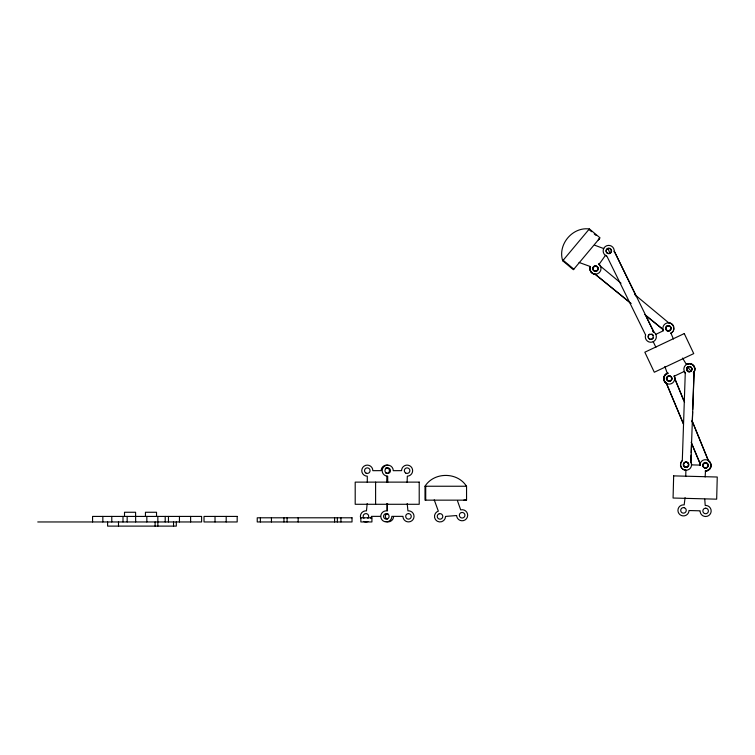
<?xml version="1.0" encoding="UTF-8"?>
<svg xmlns="http://www.w3.org/2000/svg" width="755" height="755" viewBox="0 0 755 755"><rect width="100%" height="100%" fill="white"/><g stroke="black" fill="none" stroke-linecap="round" stroke-linejoin="round"><path stroke-width="1.13" d="M685.748 476.481L685.889 470.252M705.132 476.981L705.51 470.761A5.54 5.54 0 0 0 710.965 465.637A5.54 5.54 0 0 0 706.34 459.757A5.54 5.54 0 0 0 700.074 463.853L699.932 465.089L691.599 464.891M691.127 455.038L690.882 462.051A5.54 5.54 0 0 1 689.107 469.308A5.54 5.54 0 0 1 681.718 468.091A5.54 5.54 0 0 1 682.303 460.625L685.276 372.932A5.54 5.54 0 0 1 684.436 371.753M691.212 452.707L691.495 444.525M692.269 422.328L692.637 411.815M692.722 409.474L694.024 372.092M367.194 503.566L366.468 510.88L365.316 510.861A5.54 5.54 0 0 0 360.748 518.374M387.608 503.566L386.871 510.88L385.73 510.861A5.54 5.54 0 0 0 380.784 516.486A5.54 5.54 0 0 0 385.965 521.894A5.54 5.54 0 0 0 391.798 517.213L391.817 516.363L402.991 516.363L403 517.118A5.54 5.54 0 0 0 408.757 521.894A5.54 5.54 0 0 0 414.023 516.571A5.54 5.54 0 0 0 409.172 510.871L407.936 510.88L407.2 503.557M685.087 497.62L684.172 504.916L683.02 504.869A5.54 5.54 0 0 0 677.933 510.361A5.54 5.54 0 0 0 682.964 515.901A5.54 5.54 0 0 0 688.928 511.371L688.966 510.531L700.14 510.824L700.121 511.579A5.54 5.54 0 0 0 705.755 516.505A5.54 5.54 0 0 0 711.153 511.324A5.54 5.54 0 0 0 706.463 505.491L705.217 505.463L704.755 499.178M603.755 248.574L594.865 245.281M606.265 249.745L606.048 250.434A2.765 2.765 0 0 0 607.001 253.038L607.615 253.425A2.765 2.765 0 0 0 609.729 253.51M599.13 238.92L599.574 238.382L598.243 239.977M425.008 486.239L466.552 486.239L466.552 500.15L425.008 500.15L425.008 486.239C434.05 471.818 457.445 471.818 466.486 486.239M562.711 260.796L589.362 228.925L600.027 237.844L573.385 269.714L562.711 260.796C557.454 244.611 572.46 226.66 589.325 228.973M597.205 270.649L597.63 270.158A2.492 2.492 0 0 0 596.167 266.355A2.492 2.492 0 0 0 593.09 269.035A2.492 2.492 0 0 0 596.658 271.007M687.399 366.996L688.003 366.609M655.897 334.314L663.418 330.728L662.994 329.567A5.54 5.54 0 0 1 666.778 323.065A5.54 5.54 0 0 1 673.554 326.33A5.54 5.54 0 0 1 670.846 333.342M670.969 333.276L673.432 339.004M387.796 513.626L387.353 513.693A2.765 2.765 0 0 0 387.353 519.044M465.146 500.15L465.844 500.15L463.768 500.15M380.35 516.363L371.413 516.363L371.394 517.213A5.54 5.54 0 0 1 370.988 518.6M37.75 521.96L201.604 521.96L201.604 516.42L92.572 516.42L92.572 521.96M386.909 476.178L386.692 482.407M579.085 262.466L590.391 266.553L590.033 267.685A5.54 5.54 0 0 0 597.394 273.839A5.54 5.54 0 0 0 599.045 264.392L605.472 255.322L606.444 255.936M631.18 303.51L595.015 274.074A5.54 5.54 0 0 1 590.155 266.751M644.742 314.552L662.824 329.265A5.54 5.54 0 0 0 663.286 330.643M630.444 303L595.185 274.301A5.54 5.54 0 0 1 590.127 269.837M646.724 316.241L662.994 329.491M621.035 283.229L600.367 266.109A5.54 5.54 0 0 0 598.488 263.948M634.502 294.393L668.807 322.895M588.909 229.463L591.58 231.7M594.242 233.927L596.025 235.409M563.164 260.248L573.838 269.176M687.777 367.298L691.052 371.054M682.558 358.087L686.352 364.382L687.465 363.844A5.54 5.54 0 0 1 693.317 372.81M434.229 499.867L438.344 511.163L437.239 511.616A5.54 5.54 0 0 0 437.239 521.214A5.54 5.54 0 0 0 445.554 516.42L456.633 515.533L456.784 516.675A5.54 5.54 0 0 0 463.57 520.591A5.54 5.54 0 0 0 467.487 513.806A5.54 5.54 0 0 0 460.701 509.889L457.53 500.952M653.905 332.125L614.306 251.283L636.333 296.451M646.11 316.392L653.821 332.143M645.582 334.927L606.897 256.171A5.54 5.54 0 0 1 603.368 249.414A5.54 5.54 0 0 1 609.936 245.526A5.54 5.54 0 0 1 614.155 251.887M653.217 341.675L655.897 347.3M607.926 248.574L609.927 253.104M683.501 423.98L666.363 383.125A5.54 5.54 0 0 1 664.409 381.03M691.165 442.251L700.178 463.749A5.54 5.54 0 0 0 699.942 465.184M683.539 424.253L666.41 383.408A5.54 5.54 0 0 1 668.099 373.31M691.655 443.61L700.225 464.032A5.54 5.54 0 0 0 699.989 465.457M684.558 402.377L674.838 378.623A5.54 5.54 0 0 0 674.187 375.83M692.071 420.733L708.416 460.673A5.54 5.54 0 0 1 705.283 470.912M683.719 400.49L674.876 378.897A5.54 5.54 0 0 0 674.234 376.103M692.109 421.007L708.454 460.956A5.54 5.54 0 0 1 705.33 471.186M664.844 366.458L667.316 373.395L666.259 373.857A5.54 5.54 0 0 0 664.202 381.058A5.54 5.54 0 0 0 671.195 383.738A5.54 5.54 0 0 0 674.47 377.009L674.13 376.235L684.228 371.46L684.549 372.139A5.54 5.54 0 0 0 685.493 373.234M386.796 503.557L387.523 510.88M387.711 482.417L387.683 476.178A5.54 5.54 0 0 1 382.181 470.61A5.54 5.54 0 0 1 387.749 465.108A5.54 5.54 0 0 1 393.261 470.676L401.584 470.648L401.707 469.421A5.54 5.54 0 0 1 407.851 465.155A5.54 5.54 0 0 1 412.636 470.912A5.54 5.54 0 0 1 407.322 476.178L407.105 482.407M367.298 482.417L367.279 476.178A5.54 5.54 0 0 1 361.768 470.61A5.54 5.54 0 0 1 367.336 465.108A5.54 5.54 0 0 1 372.847 470.676L381.181 470.648L381.294 469.421A5.54 5.54 0 0 1 387.919 465.24M425.716 486.239L425.716 500.15M375.603 482.124L375.603 504.283M340.939 517.798L340.939 521.96M337.362 517.798L337.362 521.96M334.588 517.798L334.588 521.96M298.168 517.798L298.168 521.96M287.089 517.798L287.089 521.96M283.955 517.798L283.955 521.96M271.451 517.798L271.451 521.96M260.371 517.798L260.371 521.96M226.189 516.42L226.189 521.96M215.024 516.42L215.024 521.96M190.619 516.42L190.619 521.96M179.445 516.42L179.445 521.96M176.302 521.96L176.302 526.112L107.606 526.112L107.606 521.96M173.537 521.96L173.537 526.112M168.45 516.42L168.45 521.96M165.203 516.42L165.203 521.96M157.87 526.112L157.833 516.42M156.53 516.42L156.53 512.258L145.451 512.258L145.451 516.42M155.105 521.96L155.105 526.112M146.838 516.42L146.838 521.96M135.664 521.96L135.589 512.258L124.509 512.258L124.509 516.42M127.161 516.42L127.161 521.96M122.999 516.42L122.999 521.96M118.497 521.96L118.497 526.112M111.778 516.42L111.778 521.96M102.84 516.42L102.84 521.96M688.494 463.391A2.765 2.765 0 0 1 688.428 466.165M687.965 466.722A2.765 2.765 0 0 1 683.624 466.033M683.369 465.363A2.765 2.765 0 0 1 683.407 463.929M683.7 463.268A2.765 2.765 0 0 1 688.069 462.806M668.024 380.822A2.492 2.492 0 0 1 667.486 377.038A2.492 2.492 0 0 1 671.308 377.17A2.492 2.492 0 0 1 670.515 380.907M669.902 381.133A2.492 2.492 0 0 1 668.619 381.096M706.689 467.855A2.492 2.492 0 0 0 704.962 463.221L704.349 463.447A2.492 2.492 0 0 0 706.085 468.081M663.9 379.68A5.54 5.54 0 0 1 668.052 373.036M686.729 364.259A5.54 5.54 0 0 1 694.628 370.771M685.804 470.186A5.54 5.54 0 0 1 682.218 460.597M691.533 464.844A5.54 5.54 0 0 0 690.882 462.051L694.109 372.111A5.54 5.54 0 0 0 692.75 364.75A5.54 5.54 0 0 0 685.295 365.467A5.54 5.54 0 0 0 685.361 372.951M653.481 337.589A2.765 2.765 0 0 1 651.376 339.373M650.65 339.41A2.765 2.765 0 0 1 648.149 337.145M648.12 336.428A2.765 2.765 0 0 1 648.602 335.078M649.083 334.541A2.765 2.765 0 0 1 649.696 334.144M651.81 334.04A2.765 2.765 0 0 1 652.452 334.371M652.99 334.861A2.765 2.765 0 0 1 653.377 335.465M652.716 331.52A5.54 5.54 0 0 1 656.019 338.618A5.54 5.54 0 0 1 648.923 341.93A5.54 5.54 0 0 1 645.61 334.824M690.127 366.505A2.765 2.765 0 0 1 689.683 371.837M688.966 371.875A2.765 2.765 0 0 1 687.616 371.384M687.078 370.903A2.765 2.765 0 0 1 686.691 370.299M686.588 368.176A2.765 2.765 0 0 1 686.918 367.534M670.789 329.237A2.492 2.492 0 0 1 667.326 330.662A2.492 2.492 0 0 1 666.363 327.038L666.788 326.547A2.492 2.492 0 0 1 670.874 327.944M598.658 264.175A5.54 5.54 0 0 1 600.536 266.336M673.79 328.576A5.54 5.54 0 0 1 673.507 329.992M672.856 331.294A5.54 5.54 0 0 1 670.695 333.172M668.637 322.678A5.54 5.54 0 0 1 673.696 327.132M606.652 249.131A2.765 2.765 0 0 1 610.814 249.037A2.765 2.765 0 0 1 610.37 253.18M385.314 468.242A2.765 2.765 0 0 1 389.438 470.28A2.765 2.765 0 0 1 385.975 473.319M393.572 517.052A5.54 5.54 0 0 1 385.984 521.497M367.921 521.526A5.54 5.54 0 0 1 363.683 521.431M367.874 518.326A2.765 2.765 0 0 0 366.637 513.693L365.92 513.598A2.765 2.765 0 0 0 363.957 518.326M673.658 475.877L673.073 498.026L716.674 499.168L717.25 477.018L673.658 475.877M592.977 267.478L592.76 268.167A2.765 2.765 0 0 0 596.441 271.243A2.765 2.765 0 0 0 597.262 266.515L596.658 266.128A2.765 2.765 0 0 0 592.977 267.478M597.46 269.941L597.035 270.422A2.492 2.492 0 0 1 592.996 269.242A2.492 2.492 0 0 1 595.78 266.081A2.492 2.492 0 0 1 597.46 269.941M666.627 326.32L666.193 326.811A2.492 2.492 0 0 0 667.873 330.662A2.492 2.492 0 0 0 670.657 327.51A2.492 2.492 0 0 0 666.627 326.32M684.266 333.578L644.836 352.207L654.302 372.243L693.732 353.604L684.266 333.578M439.297 513.74L438.627 514.013A2.765 2.765 0 0 0 438.627 518.817A2.765 2.765 0 0 0 442.779 516.42L442.685 515.703A2.765 2.765 0 0 0 439.297 513.74M461.418 512.56L460.748 512.843A2.765 2.765 0 0 0 459.37 515.24L459.465 515.958A2.765 2.765 0 0 0 462.853 517.911A2.765 2.765 0 0 0 464.816 514.523A2.765 2.765 0 0 0 461.418 512.56M670.468 380.633L669.864 380.86A2.492 2.492 0 0 1 666.863 377.915A2.492 2.492 0 0 1 670.799 376.443A2.492 2.492 0 0 1 670.468 380.633M704.915 462.947L704.311 463.174A2.492 2.492 0 0 0 703.981 467.364A2.492 2.492 0 0 0 707.916 465.892A2.492 2.492 0 0 0 704.915 462.947M668.666 375.858L667.977 376.075A2.765 2.765 0 0 0 667.392 380.709A2.765 2.765 0 0 0 671.837 379.284A2.765 2.765 0 0 0 668.666 375.858M408.483 513.598L407.766 513.693A2.765 2.765 0 0 0 406.36 518.147A2.765 2.765 0 0 0 410.994 517.534A2.765 2.765 0 0 0 408.483 513.598M705.698 508.2L704.981 508.275A2.765 2.765 0 0 0 703.462 512.692A2.765 2.765 0 0 0 708.105 512.201A2.765 2.765 0 0 0 705.698 508.2M419.214 482.124L355.199 482.124L355.199 504.283L419.214 504.283L419.214 482.124M237.183 516.42L204.02 516.42L204.02 521.96L237.183 521.96L237.183 516.42M352.019 517.798L257.238 517.798L257.238 521.96L352.019 521.96L352.019 517.798M371.922 517.798L360.843 517.798L360.843 521.96L371.922 521.96L371.922 517.798M387.041 513.693L386.324 513.598A2.765 2.765 0 0 0 383.814 517.534A2.765 2.765 0 0 0 388.447 518.147A2.765 2.765 0 0 0 387.041 513.693M684.266 507.728L683.549 507.615A2.765 2.765 0 0 0 680.934 511.494A2.765 2.765 0 0 0 685.549 512.22A2.765 2.765 0 0 0 684.266 507.728M704 467.581A2.765 2.765 0 0 0 708.209 465.297A2.765 2.765 0 0 0 704.122 462.787A2.765 2.765 0 0 0 704 467.581M688.013 371.271A2.492 2.492 0 0 0 691.816 369.242A2.492 2.492 0 0 0 688.164 366.949A2.492 2.492 0 0 0 688.013 371.271M684.672 466.76A2.492 2.492 0 0 0 688.484 464.74A2.492 2.492 0 0 0 684.823 462.447A2.492 2.492 0 0 0 684.672 466.76M688.088 371.29A2.492 2.492 0 0 0 691.901 369.261A2.492 2.492 0 0 0 688.239 366.977A2.492 2.492 0 0 0 688.088 371.29M684.757 466.788A2.492 2.492 0 0 0 688.569 464.759A2.492 2.492 0 0 0 684.908 462.475A2.492 2.492 0 0 0 684.757 466.788M666.825 330.643A2.765 2.765 0 0 0 671.167 328.595A2.765 2.765 0 0 0 667.222 325.858A2.765 2.765 0 0 0 666.825 330.643M607.303 253A2.492 2.492 0 0 0 611.182 251.104A2.492 2.492 0 0 0 607.596 248.688A2.492 2.492 0 0 0 607.303 253M649.347 338.806A2.492 2.492 0 0 0 653.217 336.909A2.492 2.492 0 0 0 649.64 334.503A2.492 2.492 0 0 0 649.347 338.806M405.718 473.045A2.765 2.765 0 0 0 409.871 470.639A2.765 2.765 0 0 0 405.718 468.242A2.765 2.765 0 0 0 405.718 473.045M386.334 473.045A2.765 2.765 0 0 0 390.486 470.639A2.765 2.765 0 0 0 386.334 468.242A2.765 2.765 0 0 0 386.334 473.045M365.92 473.045A2.765 2.765 0 0 0 370.073 470.639A2.765 2.765 0 0 0 365.92 468.242A2.765 2.765 0 0 0 365.92 473.045"/></g></svg>
